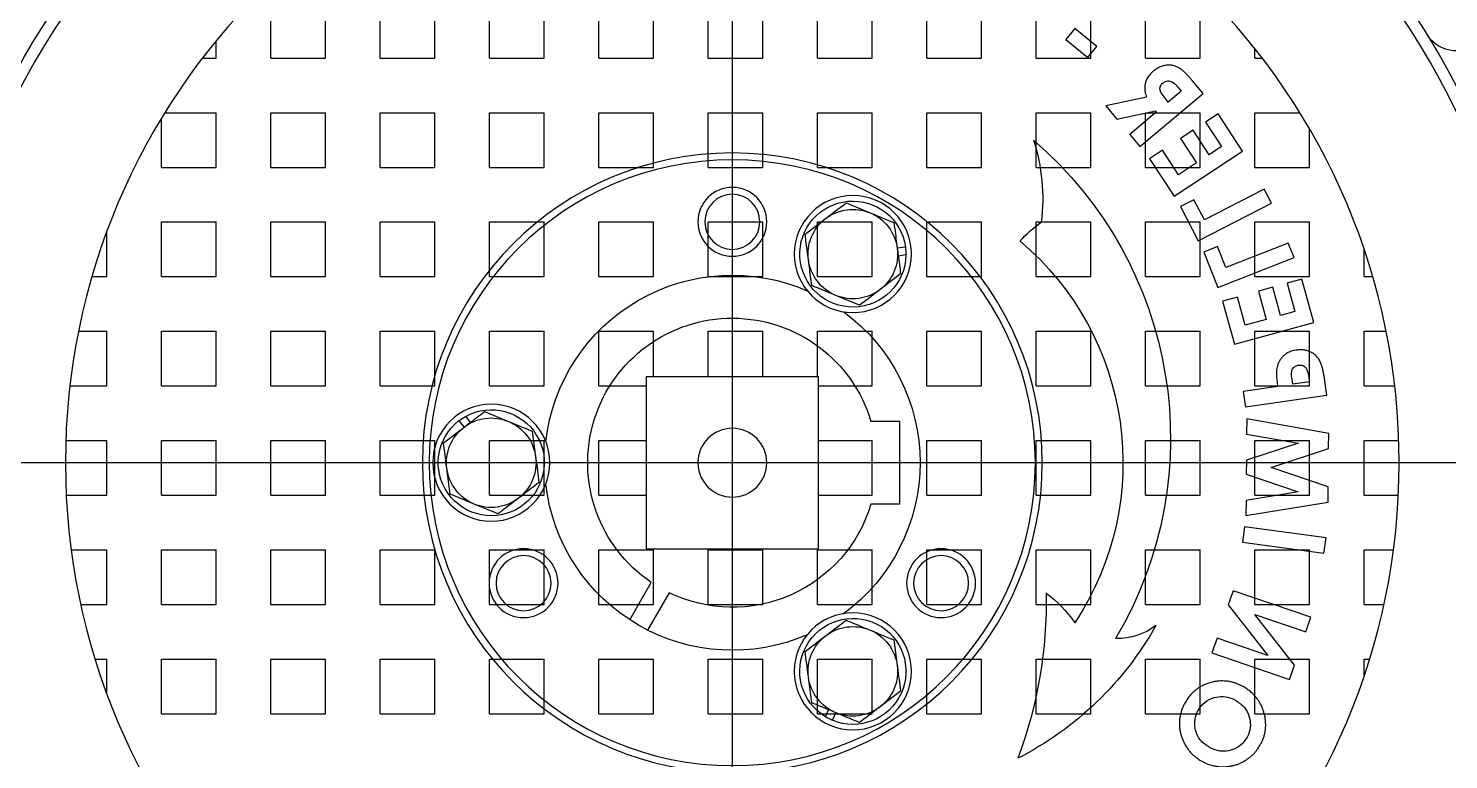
# Model space of a CAD drawing. Header units: millimetres. Extents: x 89978 to 501025, y -351975 to 835730.
# Drawn here: x 272135.5 to 272341.7, y -168284.6 to -168178.3 of the extents above; entities that cross this region are included whole.
import ezdxf

# ---------------------------------------------------------------- set-up
doc = ezdxf.new("R2010")
doc.units = ezdxf.units.MM
doc.header["$LTSCALE"] = 150
doc.linetypes.add('CENTER', pattern=[50.8, 31.75, -6.35, 6.35, -6.35])
doc.layers.add('------00 Load Bank', color=3, linetype='Continuous')

# ---------------------------------------------------------------- blocks, each defined once
blk = doc.blocks.new('A$C02650c35')
h = blk.add_hatch()
h.set_pattern_fill('SQUARE', color=0, scale=2.5, style=0)
h.set_pattern_definition([(0, (-1352.2724, -53.854), (0, 7.9375), [7.9375, -7.9375]), (90, (-1352.2724, -53.854), (-7.9375, 5e-16), [7.9375, -7.9375])])
h.paths.add_polyline_path([(510, 542.5), (510, 555), (522.5, 555), (522.5, 639.32, 0.414214), (425.68, 542.5)])
h.paths.add_polyline_path([(619.32, 542.5, 0.414214), (522.5, 639.32), (522.5, 555), (535, 555), (535, 542.5)])
h.paths.add_polyline_path([(535, 530), (522.5, 530), (522.5, 445.68, 0.414214), (619.32, 542.5), (535, 542.5)])
h.paths.add_polyline_path([(510, 530), (510, 542.5), (425.68, 542.5, 0.414214), (522.5, 445.68), (522.5, 530)])
at = {"color": 0, "linetype": 'CENTER'}
blk.add_line((522.5, 1085), (522.5, 0), dxfattribs=at)
at = {"color": 0, "linetype": 'Continuous', "lineweight": 25}
for p, q in [((514.82, 617.06), (516.77, 629.01)), ((516.77, 629.01), (519, 629.03)), ((519, 629.03), (521.83, 620.73)), ((521.83, 620.73), (524.55, 629.08)), ((524.55, 629.08), (526.74, 629.1)), ((526.74, 629.1), (528.86, 617.18)), ((509.36, 628.4), (511.59, 628.71)), ((510.98, 616.58), (509.36, 628.4)), ((511.59, 628.71), (513.21, 616.88)), ((530.6, 617), (532.33, 628.82)), ((532.33, 628.82), (534.72, 628.48)), ((539.7, 615.43), (542.89, 626.93)), ((542.89, 626.93), (549.16, 625.19)), ((497.92, 625.75), (500.07, 626.48)), ((500.45, 618.34), (497.92, 625.75)), ((500.07, 626.48), (503.91, 615.21)), ((534.26, 626.29), (533.91, 623.87)), ((534.89, 626.2), (534.26, 626.29)), ((549.16, 625.19), (548.57, 623.04)), ((491.03, 623.41), (493.09, 624.11)), ((494.87, 612.14), (491.03, 623.41)), ((493.09, 624.11), (500.45, 618.34)), ((518.27, 624.63), (517.03, 617.08)), ((520.85, 617.11), (518.27, 624.63)), ((525.32, 624.69), (522.85, 617.13)), ((526.67, 617.16), (525.32, 624.69)), ((533.91, 623.87), (534.62, 623.77)), ((544.47, 624.18), (543.89, 622.11)), ((548.57, 623.04), (544.47, 624.18)), ((547.94, 613), (552.31, 624.05)), ((554.42, 623.21), (550.84, 614.17)), ((552.31, 624.05), (554.42, 623.21)), ((533.59, 621.68), (532.85, 616.67)), ((543.89, 622.11), (547.99, 620.97)), ((547.99, 620.97), (547.41, 618.87)), ((554.75, 610.15), (560.23, 620.76)), ((560.23, 620.76), (562.25, 619.72)), ((501.84, 614.51), (494.5, 620.26)), ((494.5, 620.26), (497.02, 612.87)), ((543.31, 620), (542.47, 616.98)), ((547.41, 618.87), (543.31, 620)), ((562.25, 619.72), (557.77, 611.03)), ((513.21, 616.88), (510.98, 616.58)), ((517.03, 617.08), (514.82, 617.06)), ((522.85, 617.13), (520.85, 617.11)), ((528.86, 617.18), (526.67, 617.16)), ((532.85, 616.67), (530.6, 617)), ((542.47, 616.98), (546.57, 615.84)), ((561.24, 606.65), (567.75, 616.59)), ((567.75, 616.59), (573.18, 613.04)), ((503.91, 615.21), (501.84, 614.51)), ((545.97, 613.69), (539.7, 615.43)), ((546.57, 615.84), (545.97, 613.69)), ((497.02, 612.87), (494.87, 612.14)), ((553.11, 610.95), (547.94, 613)), ((550.84, 614.17), (553.9, 612.96)), ((553.9, 612.96), (553.11, 610.95)), ((568.42, 613.51), (567.24, 611.71)), ((571.97, 611.19), (568.42, 613.51)), ((573.18, 613.04), (571.97, 611.19)), ((557.77, 611.03), (560.71, 609.51)), ((567.24, 611.71), (570.79, 609.39)), ((568.46, 601.68), (576.15, 610.85)), ((576.15, 610.85), (578, 609.29)), ((559.71, 607.59), (554.75, 610.15)), ((560.71, 609.51), (559.71, 607.59)), ((566.05, 609.89), (564.34, 607.27)), ((569.6, 607.57), (566.05, 609.89)), ((570.79, 609.39), (569.6, 607.57)), ((566.67, 603.09), (561.24, 606.65)), ((564.34, 607.27), (567.89, 604.95)), ((576.47, 607.68), (574.89, 605.8)), ((576.95, 607.27), (576.47, 607.68)), ((567.89, 604.95), (566.67, 603.09)), ((574.89, 605.8), (575.44, 605.34)), ((573.46, 604.1), (570.2, 600.21)), ((572.43, 598.34), (573.63, 603.96)), ((573.63, 603.96), (573.46, 604.1)), ((575.59, 602.64), (574.34, 596.74)), ((570.2, 600.21), (568.46, 601.68)), ((574.34, 596.74), (572.43, 598.34)), ((581.38, 594.11), (582.96, 595.41)), ((583.99, 590.94), (581.38, 594.11)), ((582.96, 595.41), (585.57, 592.24)), ((585.57, 592.24), (583.99, 590.94)), ((552.68, 567.7), (552.53, 566.59)), ((553.81, 567.63), (553.66, 566.44)), ((489.31, 566.93), (487.03, 563.95)), ((496.76, 565.96), (493.03, 566.44)), ((549.94, 566.93), (547.65, 563.95)), ((545.37, 560.98), (546.81, 557.51)), ((560.25, 559.02), (558.82, 562.49)), ((485.08, 557.05), (486.18, 557.51)), ((485.59, 556.03), (486.62, 556.46)), ((495.06, 553.07), (497.35, 556.05)), ((555.69, 553.07), (557.97, 556.05)), ((487.62, 554.04), (491.34, 553.56)), ((503.61, 533.33), (498.19, 530.19)), ((499.69, 527.6), (505.11, 530.73)), ((527.07, 513.46), (523.35, 513.94)), ((529.94, 506.52), (528.5, 509.99)), ((515.06, 508.48), (516.5, 505.01)), ((528.61, 502.81), (527.66, 503.55)), ((529.24, 503.77), (528.35, 504.45)), ((517.93, 501.54), (521.65, 501.06))]:
    blk.add_line(p, q, dxfattribs=at)
at = {"color": 0}
for p, q in [((516.5, 566.8), (528.5, 566.8)), ((516.5, 566.8), (516.5, 562.62)), ((528.5, 566.8), (528.5, 562.62)), ((510, 530), (510, 555)), ((510, 555), (535, 555)), ((535, 555), (535, 530)), ((535, 530), (510, 530))]:
    blk.add_line(p, q, dxfattribs=at)
at = {"color": 0, "linetype": 'CENTER', "ltscale": 5}
blk.add_line((735.74, 542.5), (399.5, 542.5), dxfattribs=at)
at = {"color": 0}
for radius in [441, 403, 399.8, 157.5, 116.82, 96.82, 5]:
    blk.add_circle((522.5, 542.5), radius, dxfattribs=at)
at = {"color": 0, "linetype": 'CENTER'}
blk.add_circle((522.5, 542.5), 420, dxfattribs=at)
blk.add_circle((522.5, 542.5), 420, dxfattribs=at)
at = {"color": 0, "linetype": 'Continuous', "lineweight": 25}
for centre, radius in [((522.5, 542.5), 145), ((522.5, 542.5), 45), ((522.5, 542.5), 44), ((505, 572.81), 5), ((505, 572.81), 4), ((492.19, 560), 8.5), ((552.81, 560), 8.5), ((557.5, 542.5), 5), ((557.5, 542.5), 4), ((505, 512.19), 5), ((505, 512.19), 4), ((522.5, 507.5), 8.5)]:
    blk.add_circle(centre, radius, dxfattribs=at)
for centre, radius, start, end in [((522.5, 542.5), 165.5, 0.0003, 205.5882), ((522.5, 542.5), 143.8, 94.0829, 145.9171), ((522.5, 542.5), 143.8, 34.0829, 85.9171), ((526.06, 549.03), 57.09, 40.6689, 120.6281), ((522.51, 561.91), 48.28, 119.3381, 152.799), ((505.83, 598.53), 8.86, 141.9098, 182.3797), ((522.5, 557.03), 42.19, 40.2036, 123.4347), ((488.96, 577.27), 18.16, 36.4481, 55.4991), ((502.27, 523.14), 64.93, 88.848, 110.4642), ((542.76, 597.55), 17.87, 312.0003, 325.227), ((560.84, 559.35), 28.21, 72.4001, 96.9064), ((522.5, 542.5), 27.25, 90, 143.52), ((522.5, 542.5), 27.25, 36.48, 90), ((492.19, 560), 7.7, 211.0083, 202.5227), ((552.81, 560), 7.7, 91.0083, 82.5227), ((552.81, 560), 7.7, 82.3852, 91.0083), ((492.19, 560), 6.5, 82.5227, 142.5227), ((492.19, 560), 6.5, 22.5227, 82.5227), ((552.81, 560), 6.5, 82.5227, 142.5227), ((552.81, 560), 6.5, 22.5227, 82.5227), ((492.19, 560), 6.5, 142.5227, 202.5227), ((552.81, 560), 6.5, 142.5227, 202.5227), ((492.19, 560), 6.5, 322.5227, 22.5227), ((552.81, 560), 6.5, 322.5227, 22.5227), ((492.19, 560), 7.7, 202.3852, 211.0083), ((492.19, 560), 6.5, 202.5227, 262.5227), ((552.81, 560), 6.5, 202.5227, 262.5227), ((492.19, 560), 6.5, 262.5227, 322.5227), ((552.81, 560), 6.5, 262.5227, 322.5227), ((522.5, 542.5), 27.25, 156.48, 263.52), ((522.5, 542.5), 27.25, 276.48, 23.52), ((522.5, 507.5), 7.7, 331.0083, 322.5227), ((522.5, 507.5), 6.5, 82.5227, 142.5227), ((522.5, 507.5), 6.5, 22.5227, 82.5227), ((522.5, 507.5), 6.5, 142.5227, 202.5227), ((522.5, 507.5), 6.5, 322.5227, 22.5227), ((522.5, 507.5), 6.5, 202.5227, 262.5227), ((522.5, 507.5), 6.5, 262.5227, 322.5227), ((522.5, 507.5), 7.7, 322.3852, 331.0083), ((522.5, 542.5), 143.8, 214.0829, 265.9171), ((522.5, 542.5), 143.8, 274.0829, 325.9171)]:
    blk.add_arc(centre, radius, start, end, dxfattribs=at)
at = {"color": 0}
for centre, radius, start, end in [((522.5, 542.5), 118.5, 90, 128.0234), ((522.5, 542.5), 118.5, 51.9766, 90), ((587.33, 647.62), 5, 154.161, 238.3375), ((522.5, 542.5), 21, 106.6015, 205.904), ((522.5, 542.5), 21, 214.096, 73.3985), ((522.5, 542.5), 118.5, 233.1958, 270), ((522.5, 542.5), 118.5, 270, 306.8042)]:
    blk.add_arc(centre, radius, start, end, dxfattribs=at)
at = {"color": 0, "linetype": 'Continuous', "lineweight": 25}
for points, knots in [([(375.53, 542.5), (375.57, 539.99), (375.64, 534.97), (376.24, 527.44), (377.21, 519.94), (378.7, 511.75), (380.85, 502.91), (383.83, 493.49), (387.45, 484.25), (391.7, 475.24), (396.94, 465.85), (403.29, 456.25), (410.93, 446.56), (419.44, 437.47), (428.68, 429.14), (438.58, 421.64), (448.99, 415.04), (460.04, 409.27), (471.5, 404.47), (483.3, 400.68), (495.31, 397.89), (507.63, 396.11), (520.05, 395.38), (532.47, 395.7), (544.72, 397.05), (556.95, 399.44), (568.89, 402.86), (580.48, 407.27), (591.61, 412.59), (602.35, 418.9), (612.51, 426.09), (621.98, 434.08), (630.71, 442.79), (638.75, 452.29), (645.96, 462.44), (652.27, 473.13), (657.62, 484.24), (662.07, 495.88), (665.17, 506.67), (667.23, 516.46), (668.52, 525.06), (669.3, 533.76), (669.54, 542.09), (669.34, 550.03), (668.76, 557.56), (667.79, 565.06), (666.16, 574.05), (663.54, 584.43), (659.53, 596.1), (654.52, 607.49), (648.55, 618.41), (641.7, 628.77), (634.06, 638.45), (625.54, 647.54), (616.32, 655.86), (606.44, 663.35), (596.02, 669.96), (584.98, 675.73), (573.51, 680.52), (561.69, 684.33), (549.67, 687.11), (537.34, 688.9), (524.95, 689.62), (512.53, 689.3), (500.28, 687.95), (488.05, 685.56), (476.11, 682.14), (464.5, 677.73), (453.38, 672.4), (442.64, 666.09), (432.49, 658.91), (423.02, 650.92), (414.29, 642.21), (406.25, 632.71), (399.04, 622.55), (392.74, 611.88), (387.39, 600.77), (382.94, 589.14), (379.83, 578.33), (377.77, 568.54), (376.49, 559.94), (375.68, 551.24), (375.58, 545.42), (375.53, 542.5)], [0, 0, 0, 0, 0.008148, 0.016329, 0.024509, 0.032722, 0.04336, 0.054073, 0.064787, 0.075604, 0.086421, 0.0997, 0.112979, 0.126448, 0.140113, 0.153362, 0.166751, 0.18014, 0.193805, 0.207084, 0.220364, 0.233832, 0.247498, 0.260747, 0.274136, 0.287525, 0.30119, 0.314439, 0.327781, 0.341217, 0.354882, 0.368162, 0.381441, 0.39491, 0.408575, 0.421824, 0.435213, 0.448602, 0.462267, 0.471652, 0.481085, 0.490519, 0.500003, 0.508151, 0.516332, 0.524512, 0.532725, 0.546005, 0.559284, 0.572753, 0.586418, 0.599667, 0.613056, 0.626445, 0.64011, 0.653359, 0.666701, 0.680137, 0.693803, 0.707051, 0.720441, 0.73383, 0.747495, 0.760744, 0.774133, 0.787522, 0.801187, 0.814436, 0.827825, 0.841214, 0.85488, 0.868159, 0.881438, 0.894907, 0.908572, 0.921851, 0.93513, 0.948599, 0.962264, 0.971649, 0.981082, 0.990516, 1, 1, 1, 1]), ([(534.72, 628.48), (534.88, 628.45), (535.21, 628.4), (535.7, 628.31), (536.19, 628.19), (536.6, 628.08), (536.93, 627.96), (537.18, 627.86), (537.42, 627.73), (537.65, 627.59), (537.86, 627.42), (538.06, 627.24), (538.25, 627.03), (538.4, 626.81), (538.57, 626.52), (538.7, 626.22), (538.8, 625.9), (538.87, 625.57), (538.9, 625.24), (538.9, 624.89), (538.89, 624.63), (538.86, 624.45), (538.85, 624.37)], [0, 0, 0, 0, 0.074495, 0.149029, 0.223839, 0.298862, 0.338747, 0.378749, 0.419356, 0.460326, 0.500242, 0.540455, 0.581807, 0.623684, 0.659606, 0.7326, 0.769756, 0.806907, 0.882142, 0.920232, 0.960059, 1, 1, 1, 1]), ([(536.29, 625.76), (536.15, 625.84), (535.87, 626), (535.39, 626.11), (535.06, 626.17), (534.89, 626.2)], [0, 0, 0, 0, 0.317292, 0.656589, 1, 1, 1, 1]), ([(536.67, 624.68), (536.69, 624.83), (536.71, 625.1), (536.57, 625.46), (536.41, 625.66), (536.31, 625.75), (536.29, 625.76)], [0, 0, 0, 0, 0.368496, 0.658041, 0.948545, 1, 1, 1, 1]), ([(534.62, 623.77), (534.94, 623.72), (535.38, 623.66), (535.95, 623.73), (536.29, 623.91), (536.52, 624.19), (536.64, 624.46), (536.67, 624.63), (536.67, 624.68)], [0, 0, 0, 0, 0.370491, 0.516729, 0.663827, 0.803619, 0.935939, 1, 1, 1, 1]), ([(538.85, 624.37), (538.83, 624.24), (538.79, 624), (538.69, 623.64), (538.55, 623.29), (538.39, 622.99), (538.17, 622.68), (537.94, 622.43), (537.69, 622.21), (537.48, 622.06), (537.27, 621.93), (537.04, 621.82), (536.82, 621.72), (536.54, 621.63), (536.26, 621.56), (536.05, 621.53), (535.98, 621.52)], [0, 0, 0, 0, 0.084278, 0.169017, 0.255975, 0.344103, 0.400969, 0.516707, 0.575683, 0.632546, 0.689783, 0.748096, 0.806705, 0.854644, 0.951278, 1, 1, 1, 1]), ([(535.98, 621.52), (535.67, 621.51), (535.11, 621.49), (534.31, 621.58), (533.83, 621.64), (533.59, 621.68)], [0, 0, 0, 0, 0.392084, 0.695795, 1, 1, 1, 1]), ([(479.09, 610.75), (479.02, 610.9), (478.79, 611.35), (478.56, 611.99), (478.42, 612.65), (478.33, 613.32), (478.32, 614), (478.4, 614.68), (478.49, 615.19), (478.63, 615.68), (478.82, 616.17), (479.05, 616.64), (479.31, 617.09), (479.61, 617.52), (479.94, 617.92), (480.28, 618.27), (480.71, 618.64), (481.14, 618.95), (481.49, 619.14), (481.6, 619.2)], [0, 0, 0, 0, 0.051009, 0.154328, 0.206857, 0.257901, 0.361703, 0.414546, 0.466511, 0.518854, 0.572344, 0.626218, 0.678583, 0.731285, 0.785076, 0.839277, 0.879058, 0.959393, 1, 1, 1, 1]), ([(481.6, 619.2), (481.75, 619.28), (482.05, 619.43), (482.52, 619.62), (483, 619.77), (483.5, 619.87), (484.18, 619.96), (484.86, 619.94), (485.53, 619.85), (486.18, 619.7), (486.81, 619.49), (487.43, 619.2), (487.9, 618.93), (488.36, 618.6), (488.79, 618.23), (489.14, 617.86), (489.5, 617.42), (489.77, 617.01), (489.96, 616.69), (490.02, 616.58)], [0, 0, 0, 0, 0.051014, 0.102201, 0.154286, 0.206775, 0.257833, 0.361864, 0.414929, 0.464796, 0.56576, 0.616975, 0.673734, 0.730987, 0.789867, 0.849328, 0.886721, 0.962062, 1, 1, 1, 1]), ([(482.63, 617.24), (482.2, 616.95), (481.42, 616.42), (480.76, 615.2), (480.5, 613.91), (480.68, 612.73), (481, 612.06), (481.13, 611.8)], [0, 0, 0, 0, 0.242509, 0.444563, 0.645963, 0.860297, 1, 1, 1, 1]), ([(488.01, 615.52), (487.68, 616.01), (487.1, 616.87), (485.73, 617.56), (484.36, 617.8), (483.3, 617.57), (482.76, 617.3), (482.63, 617.24)], [0, 0, 0, 0, 0.275379, 0.494167, 0.712476, 0.929179, 1, 1, 1, 1]), ([(490.02, 616.58), (490.09, 616.43), (490.24, 616.14), (490.44, 615.67), (490.59, 615.19), (490.71, 614.69), (490.8, 614.02), (490.81, 613.34), (490.73, 612.66), (490.59, 612.01), (490.39, 611.39), (490.12, 610.77), (489.86, 610.3), (489.54, 609.85), (489.18, 609.42), (488.82, 609.07), (488.39, 608.71), (487.98, 608.43), (487.66, 608.25), (487.55, 608.19)], [0, 0, 0, 0, 0.051316, 0.102795, 0.155051, 0.207632, 0.258992, 0.363648, 0.417046, 0.466906, 0.56793, 0.619174, 0.675056, 0.731433, 0.789444, 0.848022, 0.885688, 0.96168, 1, 1, 1, 1]), ([(486.51, 610.12), (486.94, 610.41), (487.79, 610.99), (488.43, 612.37), (488.61, 613.76), (488.37, 614.82), (488.09, 615.37), (488.01, 615.52)], [0, 0, 0, 0, 0.245016, 0.492055, 0.701618, 0.917589, 1, 1, 1, 1]), ([(487.55, 608.19), (487.4, 608.11), (487.1, 607.96), (486.64, 607.76), (486.16, 607.61), (485.66, 607.49), (484.99, 607.4), (484.3, 607.39), (483.64, 607.48), (482.99, 607.62), (482.38, 607.82), (481.77, 608.1), (481.31, 608.36), (480.85, 608.67), (480.41, 609.02), (480.05, 609.39), (479.67, 609.84), (479.36, 610.28), (479.16, 610.63), (479.09, 610.75)], [0, 0, 0, 0, 0.050798, 0.101747, 0.153462, 0.205517, 0.256359, 0.359965, 0.412906, 0.461503, 0.560015, 0.609947, 0.665356, 0.721189, 0.778468, 0.836307, 0.876853, 0.9587, 1, 1, 1, 1]), ([(481.13, 611.8), (481.46, 611.3), (481.95, 610.56), (482.98, 609.94), (483.56, 609.79), (483.86, 609.71)], [0, 0, 0, 0, 0.498002, 0.7414042, 1, 1, 1, 1]), ([(483.86, 609.71), (484.11, 609.68), (484.76, 609.59), (485.69, 609.73), (486.28, 610.01), (486.51, 610.12)], [0, 0, 0, 0, 0.275663, 0.723395, 1, 1, 1, 1]), ([(578, 609.29), (578.13, 609.19), (578.38, 608.97), (578.76, 608.64), (579.11, 608.28), (579.4, 607.97), (579.62, 607.71), (579.77, 607.49), (579.92, 607.27), (580.03, 607.03), (580.16, 606.69), (580.24, 606.34), (580.26, 605.99), (580.26, 605.67), (580.22, 605.35), (580.15, 605.03), (580.07, 604.78), (579.96, 604.53), (579.84, 604.28), (579.69, 604.04), (579.54, 603.82), (579.43, 603.68), (579.37, 603.61)], [0, 0, 0, 0, 0.0743261, 0.1486813, 0.2232918, 0.298064, 0.3370535, 0.3761467, 0.4158017, 0.4558239, 0.4948427, 0.5745961, 0.615456, 0.6503203, 0.7209207, 0.7567294, 0.7970552, 0.837679, 0.8791596, 0.9208817, 0.9603707, 1, 1, 1, 1]), ([(577.7, 605.05), (577.79, 605.19), (577.96, 605.44), (578, 605.86), (577.92, 606.22), (577.59, 606.74), (577.22, 607.05), (576.95, 607.27)], [0, 0, 0, 0, 0.189911, 0.32522, 0.46056, 0.602948, 1, 1, 1, 1]), ([(575.44, 605.34), (575.7, 605.14), (576.05, 604.85), (576.56, 604.62), (576.89, 604.57), (577.2, 604.64), (577.47, 604.81), (577.62, 604.97), (577.7, 605.05)], [0, 0, 0, 0, 0.370404, 0.51862, 0.63528, 0.752148, 0.86781, 1, 1, 1, 1]), ([(579.37, 603.61), (579.29, 603.52), (579.14, 603.34), (578.87, 603.1), (578.58, 602.88), (578.3, 602.71), (578.05, 602.59), (577.82, 602.51), (577.59, 602.44), (577.35, 602.4), (577.04, 602.37), (576.72, 602.38), (576.41, 602.42), (576.12, 602.47), (575.85, 602.55), (575.65, 602.62), (575.59, 602.64)], [0, 0, 0, 0, 0.084683, 0.169851, 0.257125, 0.345385, 0.401288, 0.457602, 0.51515, 0.573186, 0.629075, 0.74237, 0.799805, 0.849542, 0.949668, 1, 1, 1, 1]), ([(493.03, 566.44), (492.95, 566.46), (491.69, 566.62), (490.46, 566.78), (489.31, 566.93)], [0, 0, 0, 0, 0.070215, 1, 1, 1, 1]), ([(498.19, 562.49), (498.01, 562.92), (497.65, 563.79), (497.23, 564.8), (496.94, 565.52), (496.82, 565.81), (496.76, 565.96)], [0, 0, 0, 0, 0.368859, 0.742738, 0.871317, 1, 1, 1, 1]), ([(553.66, 566.44), (553.32, 566.49), (552.06, 566.65), (550.83, 566.82), (549.94, 566.93)], [0, 0, 0, 0, 0.268634, 1, 1, 1, 1]), ([(557.38, 565.96), (557.07, 566), (555.85, 566.16), (554.59, 566.32), (553.66, 566.44)], [0, 0, 0, 0, 0.2575513, 1, 1, 1, 1]), ([(558.82, 562.49), (558.78, 562.57), (558.3, 563.74), (557.82, 564.89), (557.38, 565.96)], [0, 0, 0, 0, 0.0702148, 1, 1, 1, 1]), ([(487.03, 563.95), (486.98, 563.88), (486.21, 562.88), (485.45, 561.89), (484.75, 560.98)], [0, 0, 0, 0, 0.070215, 1, 1, 1, 1]), ([(547.65, 563.95), (547.6, 563.88), (546.83, 562.88), (546.07, 561.89), (545.37, 560.98)], [0, 0, 0, 0, 0.070215, 1, 1, 1, 1]), ([(484.75, 560.98), (484.87, 560.69), (485.34, 559.56), (485.82, 558.38), (486.18, 557.51)], [0, 0, 0, 0, 0.2575513, 1, 1, 1, 1]), ([(499.63, 559.02), (499.28, 559.86), (498.81, 561), (498.32, 562.17), (498.19, 562.49)], [0, 0, 0, 0, 0.731366, 1, 1, 1, 1]), ([(497.35, 556.05), (497.4, 556.12), (498.17, 557.12), (498.93, 558.11), (499.63, 559.02)], [0, 0, 0, 0, 0.070215, 1, 1, 1, 1]), ([(557.97, 556.05), (558.02, 556.12), (558.79, 557.12), (559.55, 558.11), (560.25, 559.02)], [0, 0, 0, 0, 0.070215, 1, 1, 1, 1]), ([(486.18, 557.51), (486.32, 557.19), (486.8, 556.02), (487.28, 554.88), (487.62, 554.04)], [0, 0, 0, 0, 0.268634, 1, 1, 1, 1]), ([(546.81, 557.51), (546.84, 557.43), (547.33, 556.26), (547.8, 555.11), (548.24, 554.04)], [0, 0, 0, 0, 0.070215, 1, 1, 1, 1]), ([(491.34, 553.56), (491.43, 553.54), (492.69, 553.38), (493.92, 553.22), (495.06, 553.07)], [0, 0, 0, 0, 0.070215, 1, 1, 1, 1]), ([(548.24, 554.04), (549.14, 553.93), (550.37, 553.76), (551.63, 553.6), (551.97, 553.56)], [0, 0, 0, 0, 0.731366, 1, 1, 1, 1]), ([(551.97, 553.56), (552.43, 553.49), (553.37, 553.37), (554.45, 553.23), (555.22, 553.13), (555.53, 553.09), (555.69, 553.07)], [0, 0, 0, 0, 0.368859, 0.742738, 0.871317, 1, 1, 1, 1]), ([(519.63, 514.43), (519.07, 513.72), (518.32, 512.73), (517.55, 511.73), (517.34, 511.45)], [0, 0, 0, 0, 0.731366, 1, 1, 1, 1]), ([(523.35, 513.94), (523.26, 513.96), (522, 514.12), (520.77, 514.28), (519.63, 514.43)], [0, 0, 0, 0, 0.070215, 1, 1, 1, 1]), ([(528.5, 509.99), (528.47, 510.07), (527.98, 511.24), (527.51, 512.39), (527.07, 513.46)], [0, 0, 0, 0, 0.0702148, 1, 1, 1, 1]), ([(517.34, 511.45), (517.06, 511.08), (516.48, 510.33), (515.82, 509.47), (515.35, 508.85), (515.15, 508.6), (515.06, 508.48)], [0, 0, 0, 0, 0.3688594, 0.7427384, 0.8713166, 1, 1, 1, 1]), ([(527.66, 503.55), (527.87, 503.82), (528.64, 504.82), (529.39, 505.81), (529.94, 506.52)], [0, 0, 0, 0, 0.268634, 1, 1, 1, 1]), ([(516.5, 505.01), (516.53, 504.93), (517.02, 503.76), (517.49, 502.61), (517.93, 501.54)], [0, 0, 0, 0, 0.070215, 1, 1, 1, 1]), ([(525.37, 500.57), (525.57, 500.82), (526.31, 501.79), (527.08, 502.8), (527.66, 503.55)], [0, 0, 0, 0, 0.2575513, 1, 1, 1, 1]), ([(521.65, 501.06), (521.74, 501.04), (523, 500.88), (524.23, 500.72), (525.37, 500.57)], [0, 0, 0, 0, 0.070215, 1, 1, 1, 1])]:
    blk.add_open_spline(points, degree=3, knots=knots, dxfattribs=at)

msp = doc.modelspace()

# ---------------------------------------------------------------- block references
at = {"layer": '------00 Load Bank', "xscale": -1, "rotation": 270}
msp.add_blockref('A$C02650c35', (271695.16, -168763.93), dxfattribs=at)

doc.saveas('drawing.dxf')
